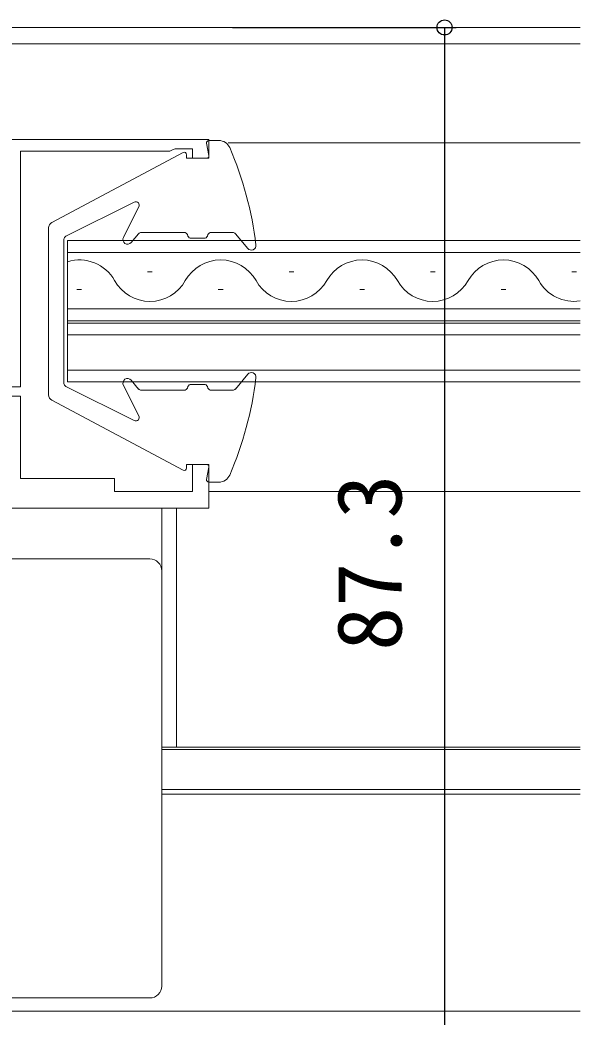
# Model space of a CAD drawing. Units: millimetres, scale not verified. Extents: x -437 to 438, y -281 to 279.
# Drawn here: x 47.5 to 95, y -126.8 to -42.2 of the extents above; entities that cross this region are included whole.
import ezdxf
from ezdxf.enums import TextEntityAlignment as Align

# ---------------------------------------------------------------- set-up
doc = ezdxf.new("R2010")
doc.units = ezdxf.units.MM
doc.header["$LTSCALE"] = 2
for name, color, linetype, lineweight in [('0-2_YKK_11', 7, 'Continuous', 18), ('0-4_YKK_12', 2, 'Continuous', 18), ('0-5_YKK_13', 4, 'Continuous', 18)]:
    doc.layers.add(name, color=color, linetype=linetype, lineweight=lineweight)
doc.layers.add('0-7_YKK_D', color=6, linetype='Continuous')
doc.styles.add('ＭＳ ゴシック', font='')
doc.styles.get('ＭＳ ゴシック').set_extended_font_data('MS Gothic')

msp = doc.modelspace()

# ---------------------------------------------------------------- linework, layer by layer
at = {"layer": '0-2_YKK_11'}
for points in [[(-1.5, -52.3), (63.5, -52.3), (63.5, -53.9), (62.1, -53.9), (62.1, -53.1), (60.647, -53.1), (60.424, -53.2), (60.2, -53.3), (47.5, -53.3), (47.5, -73.3), (43.1, -73.3)], [(43.1, -74.1), (47.5, -74.1), (47.5, -81.1), (55.5, -81.1), (55.5, -82.2), (62.1, -82.2), (62.1, -79.9), (63.5, -79.9), (63.5, -83.6), (34.5, -83.6)]]:
    msp.add_lwpolyline(points, dxfattribs=at)
at = {"layer": '0-4_YKK_12'}
for p, q in [((3.9, -42.8), (95, -42.8)), ((-6, -44.2), (95, -44.2)), ((65.133, -52.6), (95, -52.6)), ((51.5, -60.896), (95, -60.896)), ((51.5, -67.696), (51.5, -60.896)), ((51.5, -61.896), (95, -61.896)), ((58.3, -63.536), (58.7, -63.536)), ((70.3, -63.536), (70.7, -63.536)), ((82.3, -63.536), (82.7, -63.536)), ((94.3, -63.536), (94.7, -63.536)), ((52.3, -65.056), (52.7, -65.056)), ((64.3, -65.056), (64.7, -65.056)), ((76.3, -65.056), (76.7, -65.056)), ((88.3, -65.056), (88.7, -65.056)), ((51.5, -66.696), (95, -66.696)), ((51.5, -67.696), (95, -67.696)), ((51.5, -67.696), (51.5, -67.896)), ((51.5, -67.896), (95, -67.896)), ((51.5, -72.896), (51.5, -67.896)), ((51.5, -68.896), (95, -68.896)), ((51.5, -71.896), (95, -71.896)), ((51.5, -72.896), (95, -72.896)), ((63.5, -82.2), (95, -82.2)), ((60.75, -103.888), (60.75, -83.6)), ((59.5, -103.888), (95, -103.888)), ((59.5, -104.1), (95, -104.1)), ((59.5, -107.5), (95, -107.5)), ((59.5, -107.9), (95, -107.9)), ((11.999, -126.3), (95, -126.3))]:
    msp.add_line(p, q, dxfattribs=at)
for centre, start, end in [((52.5, -65.973), 29.20254, 106.91585), ((64.5, -65.973), 29.20254, 150.79746), ((76.5, -65.973), 29.20254, 150.79746), ((88.5, -65.973), 29.20254, 150.79746), ((58.5, -62.619), 209.20254, 330.79746), ((70.5, -62.619), 209.20254, 330.79746), ((82.5, -62.619), 209.20254, 330.79746), ((94.5, -62.619), 209.20254, 278.36527)]:
    msp.add_arc(centre, 3.437, start, end, dxfattribs=at)
at = {"layer": '0-5_YKK_13'}
for p, q in [((64.35, -52.4), (63.5, -52.4)), ((63.303, -52.637), (63.496, -53.663)), ((61.306, -53.423), (50.165, -59.359)), ((61.6, -53.6), (61.6, -53.9)), ((63.3, -53.9), (61.6, -53.9)), ((57.166, -57.631), (51.366, -60.517)), ((57.567, -58.037), (56.244, -60.617)), ((49.9, -74), (49.9, -59.8)), ((51.2, -60.786), (51.2, -73.014)), ((56.906, -61.057), (57.536, -60.307)), ((61.397, -60.2), (57.765, -60.2)), ((61.675, -60.389), (61.725, -60.511)), ((62.003, -60.7), (63.097, -60.7)), ((63.425, -60.389), (63.375, -60.511)), ((65.515, -60.2), (63.703, -60.2)), ((66.794, -61.557), (65.745, -60.307)), ((56.906, -72.743), (57.536, -73.493)), ((66.794, -72.243), (65.745, -73.493)), ((57.166, -76.169), (51.366, -73.283)), ((57.567, -75.763), (56.244, -73.182)), ((61.397, -73.6), (57.765, -73.6)), ((61.675, -73.411), (61.725, -73.289)), ((62.003, -73.1), (63.097, -73.1)), ((63.425, -73.411), (63.375, -73.289)), ((65.515, -73.6), (63.703, -73.6)), ((61.306, -80.377), (50.165, -74.441)), ((61.6, -80.2), (61.6, -79.9)), ((63.3, -79.9), (61.6, -79.9)), ((63.303, -81.163), (63.496, -80.137)), ((64.35, -81.4), (63.5, -81.4)), ((59.5, -83.6), (59.5, -88.408)), ((15.029, -87.924), (58.5, -87.924)), ((59.5, -88.408), (59.5, -88.922)), ((59.5, -88.922), (59.5, -89.92)), ((59.5, -123.767), (59.5, -124.183))]:
    msp.add_line(p, q, dxfattribs=at)
for points in [[(59.5, -89.92), (59.5, -113.907), (59.5, -117.171), (59.5, -123.767)], [(58.5, -125.185), (-5, -125.185), (-5, -124.765)]]:
    msp.add_lwpolyline(points, dxfattribs=at)
for centre, radius, start, end in [((63.5, -52.6), 0.2, 90, 190.65851), ((64.35, -53.4), 1, 23.30842, 90), ((37.717, -64.875), 30, 6.93648, 23.30842), ((61.4, -53.6), 0.2, 360, 118.04641), ((63.3, -53.7), 0.2, 270, 10.65851), ((57.3, -57.9), 0.3, 332.85889, 116.45265), ((50.4, -59.8), 0.5, 118.04641, 180), ((51.5, -60.786), 0.3, 116.45265, 180), ((56.6, -60.8), 0.4, 152.85889, 320), ((57.765, -60.5), 0.3, 90, 140), ((61.397, -60.5), 0.3, 21.80245, 90), ((62.003, -60.4), 0.3, 201.80245, 270), ((63.097, -60.4), 0.3, 270, 338.19755), ((63.703, -60.5), 0.3, 90, 158.19755), ((65.515, -60.5), 0.3, 40, 90), ((67.1, -61.3), 0.4, 220, 6.93648), ((56.6, -73), 0.4, 40, 207.14111), ((37.717, -68.925), 30, 336.69158, 353.06352), ((67.1, -72.5), 0.4, 353.06352, 140), ((51.5, -73.014), 0.3, 180, 243.54735), ((57.765, -73.3), 0.3, 220, 270), ((61.397, -73.3), 0.3, 270, 338.19755), ((62.003, -73.4), 0.3, 90, 158.19755), ((63.097, -73.4), 0.3, 21.80245, 90), ((63.703, -73.3), 0.3, 201.80245, 270), ((65.515, -73.3), 0.3, 270, 320), ((50.4, -74), 0.5, 180, 241.95359), ((57.3, -75.9), 0.3, 243.54735, 27.14111), ((61.4, -80.2), 0.2, 241.95359, 0), ((63.3, -80.1), 0.2, 349.34149, 90), ((63.5, -81.2), 0.2, 169.34149, 270), ((64.35, -80.4), 1, 270, 336.69158), ((58.501, -88.923), 0.999, 0.05348, 90.05355)]:
    msp.add_arc(centre, radius, start, end, dxfattribs=at)
msp.add_ellipse((58.5, -124.183), major_axis=(0, -1.002), ratio=0.998135, start_param=6.283185, end_param=7.853982, dxfattribs=at)
at = {"layer": '0-7_YKK_D'}
for p, q in [((65.5, -42.8), (84.5, -42.8)), ((83.5, -42.8), (83.5, -130.1))]:
    msp.add_line(p, q, dxfattribs=at)
msp.add_circle((83.5, -42.8), 0.637, dxfattribs=at)

# ---------------------------------------------------------------- texts
at = {"layer": '0-7_YKK_D', "style": 'ＭＳ ゴシック'}
msp.add_text('87.3', height=5.499, rotation=90, dxfattribs=at).set_placement((81.5, -95.718), align=Align.BOTTOM_LEFT)

doc.saveas('drawing.dxf')
